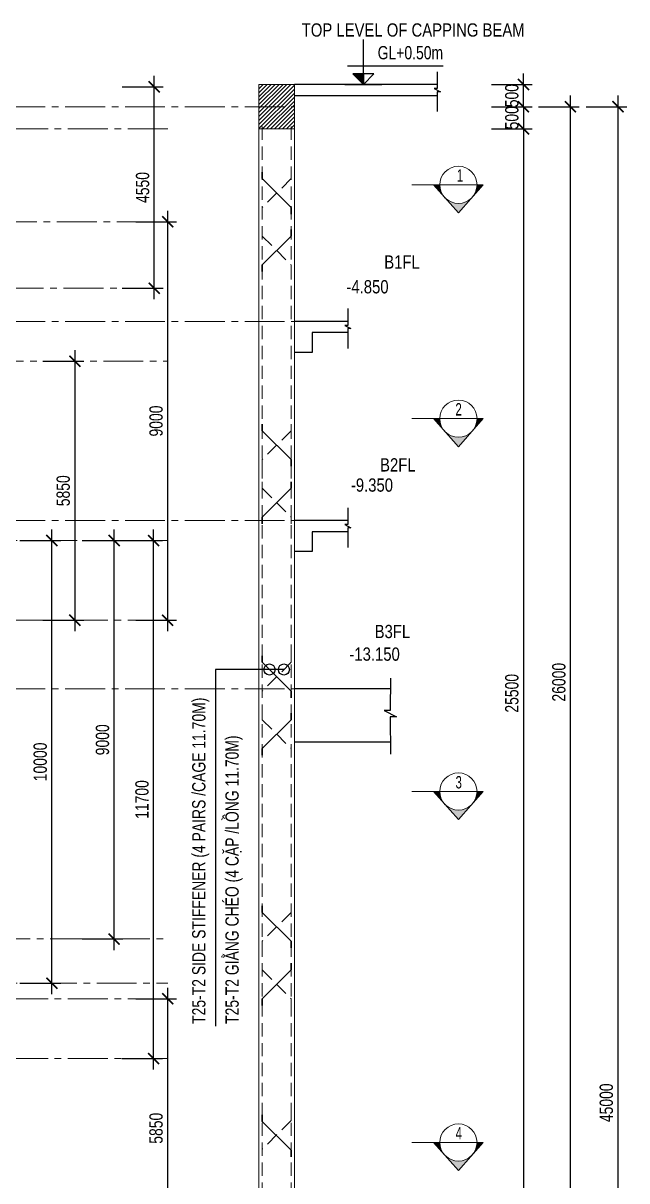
# Model space of a CAD drawing. Header units: millimetres. Extents: x 2611025 to 4139346, y -89870 to 101087.
# Drawn here: x 3495988 to 3509609, y -24263 to 1887 of the extents above; entities that cross this region are included whole.
import ezdxf
from ezdxf.enums import TextEntityAlignment as Align

# ---------------------------------------------------------------- set-up
doc = ezdxf.new("R2010")
doc.units = ezdxf.units.MM
doc.header["$LTSCALE"] = 1200
doc.header["$PDMODE"] = 35
doc.linetypes.add('CENTER2', pattern=[1.125, 0.75, -0.125, 0.125, -0.125])
doc.linetypes.add('HIDDEN', pattern=[0.375, 0.25, -0.125])
for name, color, linetype, lineweight in [('1', 9, 'Continuous', 13), ('BOUND', 3, 'Continuous', 20), ('CODE', 3, 'Continuous', 15), ('ENOTE', 2, 'Continuous', 15), ('Grid line', 160, 'CENTER2', 5), ('HIDE', 8, 'HIDDEN', 13), ('K-THUOC', 1, 'Continuous', 18), ('LEADER', 8, 'Continuous', 9), ('S-Beam - Cont', 60, 'Continuous', 25), ('T2CO', 4, 'Continuous', 30), ('T2HI', 4, 'HIDDEN', 13), ('TEXTVN', 2, 'Continuous', 20)]:
    doc.layers.add(name, color=color, linetype=linetype, lineweight=lineweight)
for name, color, linetype in [('CDC.02.DIM', 1, 'Continuous'), ('CDC.06.TEXT', 2, 'Continuous'), ('CDC.10.HATCH', 251, 'Continuous'), ('Q-Dim-line', 75, 'Continuous')]:
    doc.layers.add(name, color=color, linetype=linetype)
doc.styles.add('DB_Arial', font='arial.ttf', dxfattribs={"width": 0.8})
doc.styles.add('SMTEXT', font='arial.ttf', dxfattribs={"width": 0.75})
doc.styles.add('TEXTVN', font='VHELVCN.TTF', dxfattribs={"width": 0.8})
doc.dimstyles.new('BSV1-100', dxfattribs={"dimtxt": 300, "dimasz": 250, "dimexe": 200, "dimexo": 0, "dimgap": 108, "dimtad": 1, "dimdec": 0, "dimdsep": 46, "dimtxsty": 'SMTEXT', "dimblk": 'ARCHTICK', "dimcen": 100, "dimdle": 250, "dimclrd": 256, "dimclre": 256, "dimclrt": 1, "dimadec": 0, "dimazin": 0, "dimtfac": 1, "dimtdec": 0, "dimtix": 1, "dimtmove": 2, "dimatfit": 3, "dimfxl": 720, "dimfxlon": 1, "dimtolj": 1, "dimtzin": 0, "dimarcsym": 0})
doc.dimstyles.new('BSV25', dxfattribs={"dimtxt": 300, "dimasz": 250, "dimexe": 200, "dimexo": 0, "dimgap": 108, "dimtad": 1, "dimdec": 0, "dimlfac": 0.25, "dimdsep": 46, "dimtxsty": 'SMTEXT', "dimblk": 'ARCHTICK', "dimcen": 100, "dimdle": 250, "dimclrd": 256, "dimclre": 256, "dimclrt": 2, "dimadec": 0, "dimazin": 0, "dimtfac": 1, "dimtdec": 0, "dimtix": 1, "dimtmove": 2, "dimatfit": 3, "dimfxl": 800, "dimfxlon": 1, "dimtolj": 1, "dimtzin": 0, "dimarcsym": 0})

# ---------------------------------------------------------------- blocks, each defined once
blk = doc.blocks.new('_ArchTick')
at = {"color": 0, "linetype": 'ByBlock', "const_width": 0.15}
blk.add_lwpolyline([(-0.5, -0.5), (0.5, 0.5)], dxfattribs=at)
blk = doc.blocks.new('tag_cd')
at = {"layer": 'CDC.10.HATCH'}
blk.add_hatch(color=256, dxfattribs=at).paths.add_polyline_path([(180, 240), (420, 0), (420, 240)])
at = {"layer": 'CDC.02.DIM'}
for points in [[(420, 240), (420, 0), (660, 240), (180, 240), (420, 0), (420, 1020)], [(60, 420), (2220, 420)], [(0, 0), (840, 0)]]:
    blk.add_lwpolyline(points, dxfattribs=at)
at = {"layer": 'CDC.06.TEXT', "ltscale": 0.5, "style": 'SMTEXT', "width": 0.75}
blk.add_attdef('CD', text='', height=300, dxfattribs=at).set_placement((2220, 570), align=Align.RIGHT)
blk = doc.blocks.new('*D1132')
at = {"layer": 'Defpoints', "color": 0, "transparency": 16777216}
for p in [(3467557, 0), (3466995, -4850), (3502108, -4850)]:
    blk.add_point(p, dxfattribs=at)
at = {"layer": 'K-THUOC', "lineweight": -2, "transparency": 16777216}
for p, q in [((3467557, 0), (3466795, 0)), ((3466995, 250), (3466995, -5100)), ((3467715, -4850), (3466795, -4850))]:
    blk.add_line(p, q, dxfattribs=at)
at = {"layer": 'K-THUOC', "lineweight": -2, "transparency": 16777216, "xscale": 250, "yscale": 250, "zscale": 250}
for p, rotation in [((3466995, 0), 90), ((3466995, -4850), 270)]:
    blk.add_blockref('_ArchTick', p, dxfattribs=dict(at, rotation=rotation))
at = {"layer": 'K-THUOC', "color": 1, "transparency": 16777216, "insert": (3466734, -2425), "char_height": 300, "attachment_point": 5, "rotation": 90, "style": 'SMTEXT'}
blk.add_mtext('\\A1;4850', dxfattribs=at)
blk = doc.blocks.new('*D1133')
at = {"layer": 'Defpoints', "color": 0, "transparency": 16777216}
for p in [(3502108, -4850), (3466995, -9350), (3502108, -9350)]:
    blk.add_point(p, dxfattribs=at)
at = {"layer": 'K-THUOC', "lineweight": -2, "transparency": 16777216}
for p, q in [((3466995, -4600), (3466995, -9600)), ((3467715, -4850), (3466795, -4850)), ((3467715, -9350), (3466795, -9350))]:
    blk.add_line(p, q, dxfattribs=at)
at = {"layer": 'K-THUOC', "lineweight": -2, "transparency": 16777216, "xscale": 250, "yscale": 250, "zscale": 250}
for p, rotation in [((3466995, -4850), 90), ((3466995, -9350), 270)]:
    blk.add_blockref('_ArchTick', p, dxfattribs=dict(at, rotation=rotation))
at = {"layer": 'K-THUOC', "color": 1, "transparency": 16777216, "insert": (3466734, -7100), "char_height": 300, "attachment_point": 5, "rotation": 90, "style": 'SMTEXT'}
blk.add_mtext('\\A1;4500', dxfattribs=at)
blk = doc.blocks.new('*D1134')
at = {"layer": 'Defpoints', "color": 0, "transparency": 16777216}
for p in [(3502108, -9350), (3466995, -13150), (3502108, -13150)]:
    blk.add_point(p, dxfattribs=at)
at = {"layer": 'K-THUOC', "lineweight": -2, "transparency": 16777216}
for p, q in [((3466995, -9100), (3466995, -13400)), ((3467715, -9350), (3466795, -9350)), ((3467715, -13150), (3466795, -13150))]:
    blk.add_line(p, q, dxfattribs=at)
at = {"layer": 'K-THUOC', "lineweight": -2, "transparency": 16777216, "xscale": 250, "yscale": 250, "zscale": 250}
for p, rotation in [((3466995, -9350), 90), ((3466995, -13150), 270)]:
    blk.add_blockref('_ArchTick', p, dxfattribs=dict(at, rotation=rotation))
at = {"layer": 'K-THUOC', "color": 1, "transparency": 16777216, "insert": (3466734, -11250), "char_height": 300, "attachment_point": 5, "rotation": 90, "style": 'SMTEXT'}
blk.add_mtext('\\A1;3800', dxfattribs=at)
blk = doc.blocks.new('*D1149')
at = {"layer": 'Defpoints', "color": 0, "transparency": 16777216}
for p in [(3488168, -20150), (3499248, -20150), (3488168, -26000)]:
    blk.add_point(p, dxfattribs=at)
at = {"layer": 'K-THUOC', "lineweight": -2, "transparency": 16777216}
for p, q in [((3499248, -26250), (3499248, -19900)), ((3498528, -20150), (3499448, -20150)), ((3498528, -26000), (3499448, -26000))]:
    blk.add_line(p, q, dxfattribs=at)
at = {"layer": 'K-THUOC', "lineweight": -2, "transparency": 16777216, "xscale": 250, "yscale": 250, "zscale": 250}
for p, rotation in [((3499248, -20150), 90), ((3499248, -26000), 270)]:
    blk.add_blockref('_ArchTick', p, dxfattribs=dict(at, rotation=rotation))
at = {"layer": 'K-THUOC', "color": 1, "transparency": 16777216, "insert": (3498987, -23075), "char_height": 300, "attachment_point": 5, "rotation": 90, "style": 'SMTEXT'}
blk.add_mtext('\\A1;5850', dxfattribs=at)
blk = doc.blocks.new('*D1150')
at = {"layer": 'Defpoints', "color": 0, "transparency": 16777216}
for p in [(3488318, -9800), (3498931, -9800), (3488318, -21500)]:
    blk.add_point(p, dxfattribs=at)
at = {"layer": 'K-THUOC', "lineweight": -2, "transparency": 16777216}
for p, q in [((3498931, -21750), (3498931, -9550)), ((3498211, -9800), (3499131, -9800)), ((3498211, -21500), (3499131, -21500))]:
    blk.add_line(p, q, dxfattribs=at)
at = {"layer": 'K-THUOC', "lineweight": -2, "transparency": 16777216, "xscale": 250, "yscale": 250, "zscale": 250}
for p, rotation in [((3498931, -9800), 90), ((3498931, -21500), 270)]:
    blk.add_blockref('_ArchTick', p, dxfattribs=dict(at, rotation=rotation))
at = {"layer": 'K-THUOC', "color": 1, "transparency": 16777216, "insert": (3498670, -15650), "char_height": 300, "attachment_point": 5, "rotation": 90, "style": 'SMTEXT'}
blk.add_mtext('\\A1;11700', dxfattribs=at)
blk = doc.blocks.new('*D1151')
at = {"layer": 'Defpoints', "color": 0, "transparency": 16777216}
for p in [(3488168, -2600), (3499248, -2600), (3488168, -11600)]:
    blk.add_point(p, dxfattribs=at)
at = {"layer": 'K-THUOC', "lineweight": -2, "transparency": 16777216}
for p, q in [((3499248, -11850), (3499248, -2350)), ((3498528, -2600), (3499448, -2600)), ((3498528, -11600), (3499448, -11600))]:
    blk.add_line(p, q, dxfattribs=at)
at = {"layer": 'K-THUOC', "lineweight": -2, "transparency": 16777216, "xscale": 250, "yscale": 250, "zscale": 250}
for p, rotation in [((3499248, -2600), 90), ((3499248, -11600), 270)]:
    blk.add_blockref('_ArchTick', p, dxfattribs=dict(at, rotation=rotation))
at = {"layer": 'K-THUOC', "color": 1, "transparency": 16777216, "insert": (3498987, -7100), "char_height": 300, "attachment_point": 5, "rotation": 90, "style": 'SMTEXT'}
blk.add_mtext('\\A1;9000', dxfattribs=at)
blk = doc.blocks.new('*D1152')
at = {"layer": 'Defpoints', "color": 0, "transparency": 16777216}
for p in [(3488318, 450), (3498944, 450), (3488318, -4100)]:
    blk.add_point(p, dxfattribs=at)
at = {"layer": 'K-THUOC', "lineweight": -2, "transparency": 16777216}
for p, q in [((3498944, -4350), (3498944, 700)), ((3498224, 450), (3499144, 450)), ((3498224, -4100), (3499144, -4100))]:
    blk.add_line(p, q, dxfattribs=at)
at = {"layer": 'K-THUOC', "lineweight": -2, "transparency": 16777216, "xscale": 250, "yscale": 250, "zscale": 250}
for p, rotation in [((3498944, 450), 90), ((3498944, -4100), 270)]:
    blk.add_blockref('_ArchTick', p, dxfattribs=dict(at, rotation=rotation))
at = {"layer": 'K-THUOC', "color": 1, "transparency": 16777216, "insert": (3498683, -1825), "char_height": 300, "attachment_point": 5, "rotation": 90, "style": 'SMTEXT'}
blk.add_mtext('\\A1;4550', dxfattribs=at)
blk = doc.blocks.new('*D1153')
at = {"layer": 'Defpoints', "color": 0, "transparency": 16777216}
for p in [(3488018, -9800), (3498039, -9800), (3486758, -18800)]:
    blk.add_point(p, dxfattribs=at)
at = {"layer": 'K-THUOC', "lineweight": -2, "transparency": 16777216}
for p, q in [((3498039, -19050), (3498039, -9550)), ((3497319, -9800), (3498239, -9800)), ((3497319, -18800), (3498239, -18800))]:
    blk.add_line(p, q, dxfattribs=at)
at = {"layer": 'K-THUOC', "lineweight": -2, "transparency": 16777216, "xscale": 250, "yscale": 250, "zscale": 250}
for p, rotation in [((3498039, -9800), 90), ((3498039, -18800), 270)]:
    blk.add_blockref('_ArchTick', p, dxfattribs=dict(at, rotation=rotation))
at = {"layer": 'K-THUOC', "color": 1, "transparency": 16777216, "insert": (3497778, -14300), "char_height": 300, "attachment_point": 5, "rotation": 90, "style": 'SMTEXT'}
blk.add_mtext('\\A1;9000', dxfattribs=at)
blk = doc.blocks.new('*D1154')
at = {"layer": 'Defpoints', "color": 0, "transparency": 16777216}
for p in [(3487718, -9800), (3496634, -9800), (3486458, -19800)]:
    blk.add_point(p, dxfattribs=at)
at = {"layer": 'K-THUOC', "lineweight": -2, "transparency": 16777216}
for p, q in [((3496634, -20050), (3496634, -9550)), ((3495914, -9800), (3496834, -9800)), ((3495914, -19800), (3496834, -19800))]:
    blk.add_line(p, q, dxfattribs=at)
at = {"layer": 'K-THUOC', "lineweight": -2, "transparency": 16777216, "xscale": 250, "yscale": 250, "zscale": 250}
for p, rotation in [((3496634, -9800), 90), ((3496634, -19800), 270)]:
    blk.add_blockref('_ArchTick', p, dxfattribs=dict(at, rotation=rotation))
at = {"layer": 'K-THUOC', "color": 1, "transparency": 16777216, "insert": (3496373, -14800), "char_height": 300, "attachment_point": 5, "rotation": 90, "style": 'SMTEXT'}
blk.add_mtext('\\A1;10000', dxfattribs=at)
blk = doc.blocks.new('SIGSEC')
at = {"layer": '1', "lineweight": 9}
h = blk.add_hatch(color=256, dxfattribs=at)
h.dxf.hatch_style = 1
h.paths.add_polyline_path([(-420, 0), (-560, 0), (-315, -278, -0.182676)])
h = blk.add_hatch(color=256, dxfattribs=at)
h.dxf.hatch_style = 1
h.paths.add_polyline_path([(560, 0), (420, 0, -0.182676), (315, -278)])
h = blk.add_hatch(color=256, dxfattribs=at)
h.dxf.hatch_style = 1
h.paths.add_polyline_path([(315, -278, -0.451416), (-315, -278), (0, -635)])
at = {"layer": '1', "lineweight": 9, "elevation": 0}
blk.add_lwpolyline([(1050, 0), (-560, 0), (0, -635), (560, 0)], dxfattribs=at)
at = {"layer": '1', "lineweight": 9}
blk.add_circle((0, 0), 420, dxfattribs=at)
at = {"layer": 'BOUND', "lineweight": 9, "style": 'TEXTVN', "width": 0.8}
blk.add_attdef('SEC', text='', height=280, dxfattribs=at).set_placement((0, 210, 0), align=Align.MIDDLE_CENTER)
blk = doc.blocks.new('*D1169')
at = {"layer": 'Defpoints', "color": 0, "transparency": 16777216}
for p in [(3502108, 500), (3507276, 500), (3502108, 0)]:
    blk.add_point(p, dxfattribs=at)
at = {"layer": 'K-THUOC', "lineweight": -2, "transparency": 16777216}
for p, q in [((3507276, 500), (3507276, 750)), ((3506556, 500), (3507476, 500)), ((3507276, 0), (3507276, 500)), ((3506556, 0), (3507476, 0)), ((3507276, 0), (3507276, -250))]:
    blk.add_line(p, q, dxfattribs=at)
at = {"layer": 'K-THUOC', "lineweight": -2, "transparency": 16777216, "xscale": 250, "yscale": 250, "zscale": 250}
for p, rotation in [((3507276, 500), 270), ((3507276, 0), 90)]:
    blk.add_blockref('_ArchTick', p, dxfattribs=dict(at, rotation=rotation))
at = {"layer": 'K-THUOC', "color": 1, "transparency": 16777216, "insert": (3507015, 250), "char_height": 300, "attachment_point": 5, "rotation": 90, "style": 'SMTEXT'}
blk.add_mtext('\\A1;500', dxfattribs=at)
blk = doc.blocks.new('*D1170')
at = {"layer": 'Defpoints', "color": 0, "transparency": 16777216}
for p in [(3502108, 0), (3502108, -500), (3507276, -500)]:
    blk.add_point(p, dxfattribs=at)
at = {"layer": 'K-THUOC', "lineweight": -2, "transparency": 16777216}
for p, q in [((3506556, 0), (3507476, 0)), ((3507276, 0), (3507276, 250)), ((3507276, 0), (3507276, -500)), ((3506556, -500), (3507476, -500)), ((3507276, -500), (3507276, -750))]:
    blk.add_line(p, q, dxfattribs=at)
at = {"layer": 'K-THUOC', "lineweight": -2, "transparency": 16777216, "xscale": 250, "yscale": 250, "zscale": 250}
for p, rotation in [((3507276, 0), 270), ((3507276, -500), 90)]:
    blk.add_blockref('_ArchTick', p, dxfattribs=dict(at, rotation=rotation))
at = {"layer": 'K-THUOC', "color": 1, "transparency": 16777216, "insert": (3507015, -250), "char_height": 300, "attachment_point": 5, "rotation": 90, "style": 'SMTEXT'}
blk.add_mtext('\\A1;500', dxfattribs=at)
blk = doc.blocks.new('*D1171')
at = {"layer": 'Defpoints', "color": 0, "transparency": 16777216}
for p in [(3502108, -500), (3496561, -26000), (3507276, -26000)]:
    blk.add_point(p, dxfattribs=at)
at = {"layer": 'K-THUOC', "lineweight": -2, "transparency": 16777216}
for p, q in [((3507276, -250), (3507276, -26250)), ((3506556, -500), (3507476, -500)), ((3506556, -26000), (3507476, -26000))]:
    blk.add_line(p, q, dxfattribs=at)
at = {"layer": 'K-THUOC', "lineweight": -2, "transparency": 16777216, "xscale": 250, "yscale": 250, "zscale": 250}
for p, rotation in [((3507276, -500), 90), ((3507276, -26000), 270)]:
    blk.add_blockref('_ArchTick', p, dxfattribs=dict(at, rotation=rotation))
at = {"layer": 'K-THUOC', "color": 1, "transparency": 16777216, "insert": (3507015, -13250), "char_height": 300, "attachment_point": 5, "rotation": 90, "style": 'SMTEXT'}
blk.add_mtext('\\A1;25500', dxfattribs=at)
blk = doc.blocks.new('*D1173')
at = {"layer": 'Defpoints', "color": 0, "transparency": 16777216}
for p in [(3501308, 0), (3508337, 0), (3496561, -26000)]:
    blk.add_point(p, dxfattribs=at)
at = {"layer": 'K-THUOC', "lineweight": -2, "transparency": 16777216}
for p, q in [((3507617, 0), (3508537, 0)), ((3508337, -26250), (3508337, 250)), ((3507617, -26000), (3508537, -26000))]:
    blk.add_line(p, q, dxfattribs=at)
at = {"layer": 'K-THUOC', "lineweight": -2, "transparency": 16777216, "xscale": 250, "yscale": 250, "zscale": 250}
for p, rotation in [((3508337, 0), 90), ((3508337, -26000), 270)]:
    blk.add_blockref('_ArchTick', p, dxfattribs=dict(at, rotation=rotation))
at = {"layer": 'K-THUOC', "color": 1, "transparency": 16777216, "insert": (3508076, -13000), "char_height": 300, "attachment_point": 5, "rotation": 90, "style": 'SMTEXT'}
blk.add_mtext('\\A1;26000', dxfattribs=at)
blk = doc.blocks.new('*D1174')
at = {"layer": 'Defpoints', "color": 0, "transparency": 16777216}
for p in [(3501308, 0), (3501308, -45000), (3509409, -45000)]:
    blk.add_point(p, dxfattribs=at)
at = {"layer": 'K-THUOC', "lineweight": -2, "transparency": 16777216}
for p, q in [((3508689, 0), (3509609, 0)), ((3509409, 250), (3509409, -45250)), ((3508689, -45000), (3509609, -45000))]:
    blk.add_line(p, q, dxfattribs=at)
at = {"layer": 'K-THUOC', "lineweight": -2, "transparency": 16777216, "xscale": 250, "yscale": 250, "zscale": 250}
for p, rotation in [((3509409, 0), 90), ((3509409, -45000), 270)]:
    blk.add_blockref('_ArchTick', p, dxfattribs=dict(at, rotation=rotation))
at = {"layer": 'K-THUOC', "color": 1, "transparency": 16777216, "insert": (3509147, -22500), "char_height": 300, "attachment_point": 5, "rotation": 90, "style": 'SMTEXT'}
blk.add_mtext('\\A1;45000', dxfattribs=at)
blk = doc.blocks.new('*D1177')
at = {"layer": 'Defpoints', "color": 0, "transparency": 16777216}
for p in [(3487868, -5750), (3487868, -11600), (3497153, -11600)]:
    blk.add_point(p, dxfattribs=at)
at = {"layer": 'K-THUOC', "lineweight": -2, "transparency": 16777216}
for p, q in [((3496433, -5750), (3497353, -5750)), ((3497153, -5500), (3497153, -11850)), ((3496433, -11600), (3497353, -11600))]:
    blk.add_line(p, q, dxfattribs=at)
at = {"layer": 'K-THUOC', "lineweight": -2, "transparency": 16777216, "xscale": 250, "yscale": 250, "zscale": 250}
for p, rotation in [((3497153, -5750), 90), ((3497153, -11600), 270)]:
    blk.add_blockref('_ArchTick', p, dxfattribs=dict(at, rotation=rotation))
at = {"layer": 'K-THUOC', "color": 1, "transparency": 16777216, "insert": (3496892, -8675), "char_height": 300, "attachment_point": 5, "rotation": 90, "style": 'SMTEXT'}
blk.add_mtext('\\A1;5850', dxfattribs=at)

msp = doc.modelspace()

# ---------------------------------------------------------------- hatches: boundary and pattern name
at = {"layer": 'CDC.10.HATCH'}
h = msp.add_hatch(dxfattribs=at)
h.set_pattern_fill('ANSI31', color=256, scale=20)
h.set_pattern_definition([(45, (714450.27, -9756.33), (-44.9012806, 44.9012806), [])])
h.paths.add_polyline_path([(3501308, -500), (3502108, -500), (3502108, 500), (3501308, 500)])

# ---------------------------------------------------------------- linework, layer by layer
at = {"layer": 'BOUND'}
for points in [[(3501308, -500), (3502108, -500), (3502108, 500), (3501308, 500)], [(3501308, -45000), (3502108, -45000), (3502108, -500), (3501308, -500)]]:
    msp.add_lwpolyline(points, close=True, dxfattribs=at)
at = {"layer": 'BOUND', "lineweight": 20}
msp.add_lwpolyline([(3502108, -4350), (3502108, -500), (3501308, -500), (3501308, -45000), (3502108, -45000), (3502108, -19550)], dxfattribs=at)
at = {"layer": 'CODE'}
for points in [[(3502757.6, -4850, 0, 0, 0), (3503831.6, -4850, 0, 0, 0), (3503294.6, -4850, 0, 660, 0), (3503294.6, -4520, 0, 0, 0), (3503294.6, -4320, 0, 0, 0), (3504294.6, -4320, 0, 0, 0)], [(3502757.6, -9350, 0, 0, 0), (3503831.6, -9350, 0, 0, 0), (3503294.6, -9350, 0, 660, 0), (3503294.6, -9020, 0, 0, 0), (3503294.6, -8820, 0, 0, 0), (3504294.6, -8820, 0, 0, 0)], [(3502757.6, -13150, 0, 0, 0), (3503831.6, -13150, 0, 0, 0), (3503294.6, -13150, 0, 660, 0), (3503294.6, -12820, 0, 0, 0), (3503294.6, -12620, 0, 0, 0), (3504294.6, -12620, 0, 0, 0)]]:
    msp.add_lwpolyline(points, format="xyseb", dxfattribs=at)
at = {"layer": 'Grid line', "color": 2}
for p, q in [((3463185.5, 0), (3502108, 0)), ((3463185.5, -4850), (3502108, -4850)), ((3463185.5, -9350), (3502108, -9350)), ((3463185.5, -13150), (3502108, -13150))]:
    msp.add_line(p, q, dxfattribs=at)
at = {"layer": 'Grid line'}
for p, q in [((3499248.1, -500), (3467954.8, -500)), ((3484598.4, -2600.3), (3499248.1, -2600.3)), ((3484748.4, -4100.3), (3499248.1, -4100.3)), ((3484298.4, -5750.3), (3499248.1, -5750.3)), ((3467954.8, -9800.3), (3499248.1, -9800.3)), ((3499248.1, -11600.3), (3484298.4, -11600.3)), ((3484448.4, -18800), (3499248.1, -18800)), ((3484148.4, -19800), (3499248.1, -19800)), ((3499248.1, -20150), (3467954.8, -20150)), ((3499248.1, -21500), (3467954.8, -21500))]:
    msp.add_line(p, q, dxfattribs=at)
at = {"layer": 'HIDE'}
for p, q in [((3501383, -450), (3501383, -44800)), ((3502033, -450), (3502033, -44800))]:
    msp.add_line(p, q, dxfattribs=at)
at = {"layer": 'Q-Dim-line'}
for points in [[(3505331.5, 790.7), (3505331.5, 409.7), (3505264.4, 409.7), (3505403.2, 339), (3505331.5, 339), (3505331.5, -108.2)], [(3503312, -4559.3), (3503312, -4940.3), (3503244.9, -4940.3), (3503383.7, -5011), (3503312, -5011), (3503312, -5458.2)], [(3503312, -9059.3), (3503312, -9440.3), (3503244.9, -9440.3), (3503383.7, -9511), (3503312, -9511), (3503312, -9958.2)], [(3504273, -12911.4), (3504268.4, -13641.9), (3504134.2, -13641.9), (3504411.7, -13783.2), (3504268.4, -13783.2), (3504273, -14626.3)]]:
    msp.add_lwpolyline(points, dxfattribs=at)
at = {"layer": 'S-Beam - Cont'}
for points in [[(3505324.7, 500), (3503631.4, 500), (3503631.4, 500), (3502108, 500)], [(3502108, 250), (3503881.4, 250), (3503881.4, 250), (3505324.7, 250)], [(3503305.2, -4850), (3502108, -4850)], [(3503305.2, -5100), (3502508, -5100), (3502508, -5550), (3502108, -5550)], [(3503305.2, -9350), (3502108, -9350)], [(3503305.2, -9600), (3502508, -9600), (3502508, -10050), (3502108, -10050)], [(3504273, -13150), (3502108, -13150)], [(3502108, -14350), (3504273, -14350)]]:
    msp.add_lwpolyline(points, dxfattribs=at)
at = {"layer": 'T2CO'}
for points in [[(3501383, -1475), (3501383, -1625), (3502033, -2275), (3502033, -2425)], [(3502033, -2775), (3502033, -2925), (3501383, -3575), (3501383, -3725)], [(3501383, -7170.1), (3501383, -7320.1), (3502033, -7970.1), (3502033, -8120.1)], [(3502033, -8470.1), (3502033, -8620.1), (3501383, -9270.1), (3501383, -9420.1)], [(3501383, -12400.5), (3501383, -12550.5), (3502033, -13200.5), (3502033, -13350.5)], [(3502033, -13700.5), (3502033, -13850.5), (3501383, -14500.5), (3501383, -14650.5)], [(3501383, -18049.5), (3501383, -18199.5), (3502033, -18849.5), (3502033, -18999.5)], [(3502033, -19349.5), (3502033, -19499.5), (3501383, -20149.5), (3501383, -20299.5)], [(3501383, -22772.9), (3501383, -22922.9), (3502033, -23572.9), (3502033, -23722.9)]]:
    msp.add_lwpolyline(points, dxfattribs=at)
at = {"layer": 'T2HI'}
for points in [[(3502033, -1475), (3502033, -1625), (3501383, -2275), (3501383, -2425)], [(3501383, -2775), (3501383, -2925), (3502033, -3575), (3502033, -3725)], [(3502033, -7170.1), (3502033, -7320.1), (3501383, -7970.1), (3501383, -8120.1)], [(3501383, -8470.1), (3501383, -8620.1), (3502033, -9270.1), (3502033, -9420.1)], [(3502033, -12400.5), (3502033, -12550.5), (3501383, -13200.5), (3501383, -13350.5)], [(3501383, -13700.5), (3501383, -13850.5), (3502033, -14500.5), (3502033, -14650.5)], [(3502033, -18049.5), (3502033, -18199.5), (3501383, -18849.5), (3501383, -18999.5)], [(3501383, -19349.5), (3501383, -19499.5), (3502033, -20149.5), (3502033, -20299.5)], [(3502033, -22750.5), (3502033, -22900.5), (3501383, -23550.5), (3501383, -23700.5)]]:
    msp.add_lwpolyline(points, dxfattribs=at)

# ---------------------------------------------------------------- block references
at = {"layer": '1', "lineweight": 20}
ref = msp.add_blockref('SIGSEC', (3505808.9, -1765.4), dxfattribs=dict(at, xscale=-1))
ref.add_attrib('SEC', '1', dxfattribs={"layer": 'BOUND', "lineweight": 9, "height": 280, "style": 'TEXTVN', "width": 0.8}).set_placement((3505842.9, -1555.4, 0), align=Align.MIDDLE_CENTER)
ref = msp.add_blockref('SIGSEC', (3505808.9, -7045.4), dxfattribs=dict(at, xscale=-1))
ref.add_attrib('SEC', '2', dxfattribs={"layer": 'BOUND', "lineweight": 9, "height": 280, "style": 'TEXTVN', "width": 0.8}).set_placement((3505813.1, -6835.4, 0), align=Align.MIDDLE_CENTER)
ref = msp.add_blockref('SIGSEC', (3505808.9, -15469), dxfattribs=dict(at, xscale=-1))
ref.add_attrib('SEC', '3', dxfattribs={"layer": 'BOUND', "lineweight": 9, "height": 280, "style": 'TEXTVN', "width": 0.8}).set_placement((3505815.4, -15259, 0), align=Align.MIDDLE_CENTER)
ref = msp.add_blockref('SIGSEC', (3505808.9, -23397.2, 0), dxfattribs=dict(at, xscale=-1))
ref.add_attrib('SEC', '4', dxfattribs={"layer": 'BOUND', "lineweight": 9, "height": 280, "style": 'TEXTVN', "width": 0.8}).set_placement((3505816.6, -23187.2, 0), align=Align.MIDDLE_CENTER)
at = {"layer": 'ENOTE'}
msp.add_blockref('tag_cd', (3503243.3, 500), dxfattribs=at).add_auto_attribs({'CD': 'GL+0.50m'})

# ---------------------------------------------------------------- texts
at = {"layer": 'ENOTE', "style": 'DB_Arial', "width": 0.8}
for s, p in [('-4.850', (3503281.9, -4216.9)), ('-9.350', (3503382.2, -8696.4)), ('-13.150', (3503349.1, -12514.8))]:
    msp.add_text(s, height=300, dxfattribs=at).set_placement(p)
at = {"layer": 'TEXTVN', "style": 'DB_Arial', "width": 0.8}
for s, p in [('TOP LEVEL OF CAPPING BEAM', (3502272.9, 1582.8)), ('B1FL', (3504135.3, -3657.9)), ('B2FL', (3504040.8, -8240.2)), ('B3FL', (3503918.8, -12004.4))]:
    msp.add_text(s, height=300, dxfattribs=at).set_placement(p)
at = {"layer": 'TEXTVN', "lineweight": 20, "style": 'SMTEXT', "width": 0.75}
for s, p in [('T25-T2 SIDE STIFFENER (4 PAIRS /CAGE 11.70M)', (3500100.9, -20717.4)), ('T25-T2 GIẰNG CHÉO (4 CẶP /LỒNG 11.70M)', (3500850.9, -20717.4))]:
    msp.add_text(s, height=300, rotation=90, dxfattribs=at).set_placement(p)

# ---------------------------------------------------------------- dimensions: what is measured, and where the dimension line sits
at = {"layer": 'K-THUOC'}
for base, p1, p2, picture, middle in [((3498944.4, 450), (3488318.4, -4100.3), (3488318.4, 450), '*D1152', (3498683.2, -1825.2)), ((3507275.9, 500), (3502108, 0), (3502108, 500), '*D1169', (3507014.7, 250)), ((3466994.8, -4850), (3467557.2, 0), (3502108, -4850), '*D1132', (3466733.6, -2425)), ((3508336.7, 0), (3496561.3, -26000), (3501308, 0), '*D1173', (3508075.5, -13000)), ((3509408.6, -45000), (3501308, 0), (3501308, -45000), '*D1174', (3509147.5, -22500)), ((3507275.9, -500), (3502108, 0), (3502108, -500), '*D1170', (3507014.7, -250)), ((3507275.9, -26000), (3502108, -500), (3496561.3, -26000), '*D1171', (3507014.7, -13250)), ((3499248.1, -2600.3), (3488168.4, -11600.3), (3488168.4, -2600.3), '*D1151', (3498986.9, -7100.3)), ((3466994.8, -9350), (3502108, -4850), (3502108, -9350), '*D1133', (3466733.6, -7100)), ((3497153.4, -11600.3), (3487868.4, -5750.3), (3487868.4, -11600.3), '*D1177', (3496892.3, -8675.3)), ((3466994.8, -13150), (3502108, -9350), (3502108, -13150), '*D1134', (3466733.5, -11250)), ((3496634, -9800.3), (3486458.4, -19800), (3487718.4, -9800.3), '*D1154', (3496372.8, -14800.2)), ((3498038.9, -9800.3), (3486758.4, -18800), (3488018.4, -9800.3), '*D1153', (3497777.8, -14300.2)), ((3498931.5, -9800.3), (3488318.4, -21500), (3488318.4, -9800.3), '*D1150', (3498670.3, -15650.2)), ((3499248.1, -20150), (3488168.4, -26000), (3488168.4, -20150), '*D1149', (3498986.9, -23075))]:
    dim = msp.add_linear_dim(base=base, p1=p1, p2=p2, angle=90, dimstyle='BSV1-100', dxfattribs=at)
    dim.commit()
    dim.dimension.update_dxf_attribs({"geometry": picture, "text_midpoint": middle})

# ---------------------------------------------------------------- leaders
at = {"layer": 'LEADER'}
for points in [[(3501870.5, -12713), (3500327.9, -12713), (3500327.9, -20713)], [(3501545.5, -12713), (3500327.9, -12713), (3500327.9, -20765.4)]]:
    msp.add_leader(points, dimstyle='BSV25', override={"dimldrblk": 'Origin'}, dxfattribs=at)

doc.saveas('drawing.dxf')
